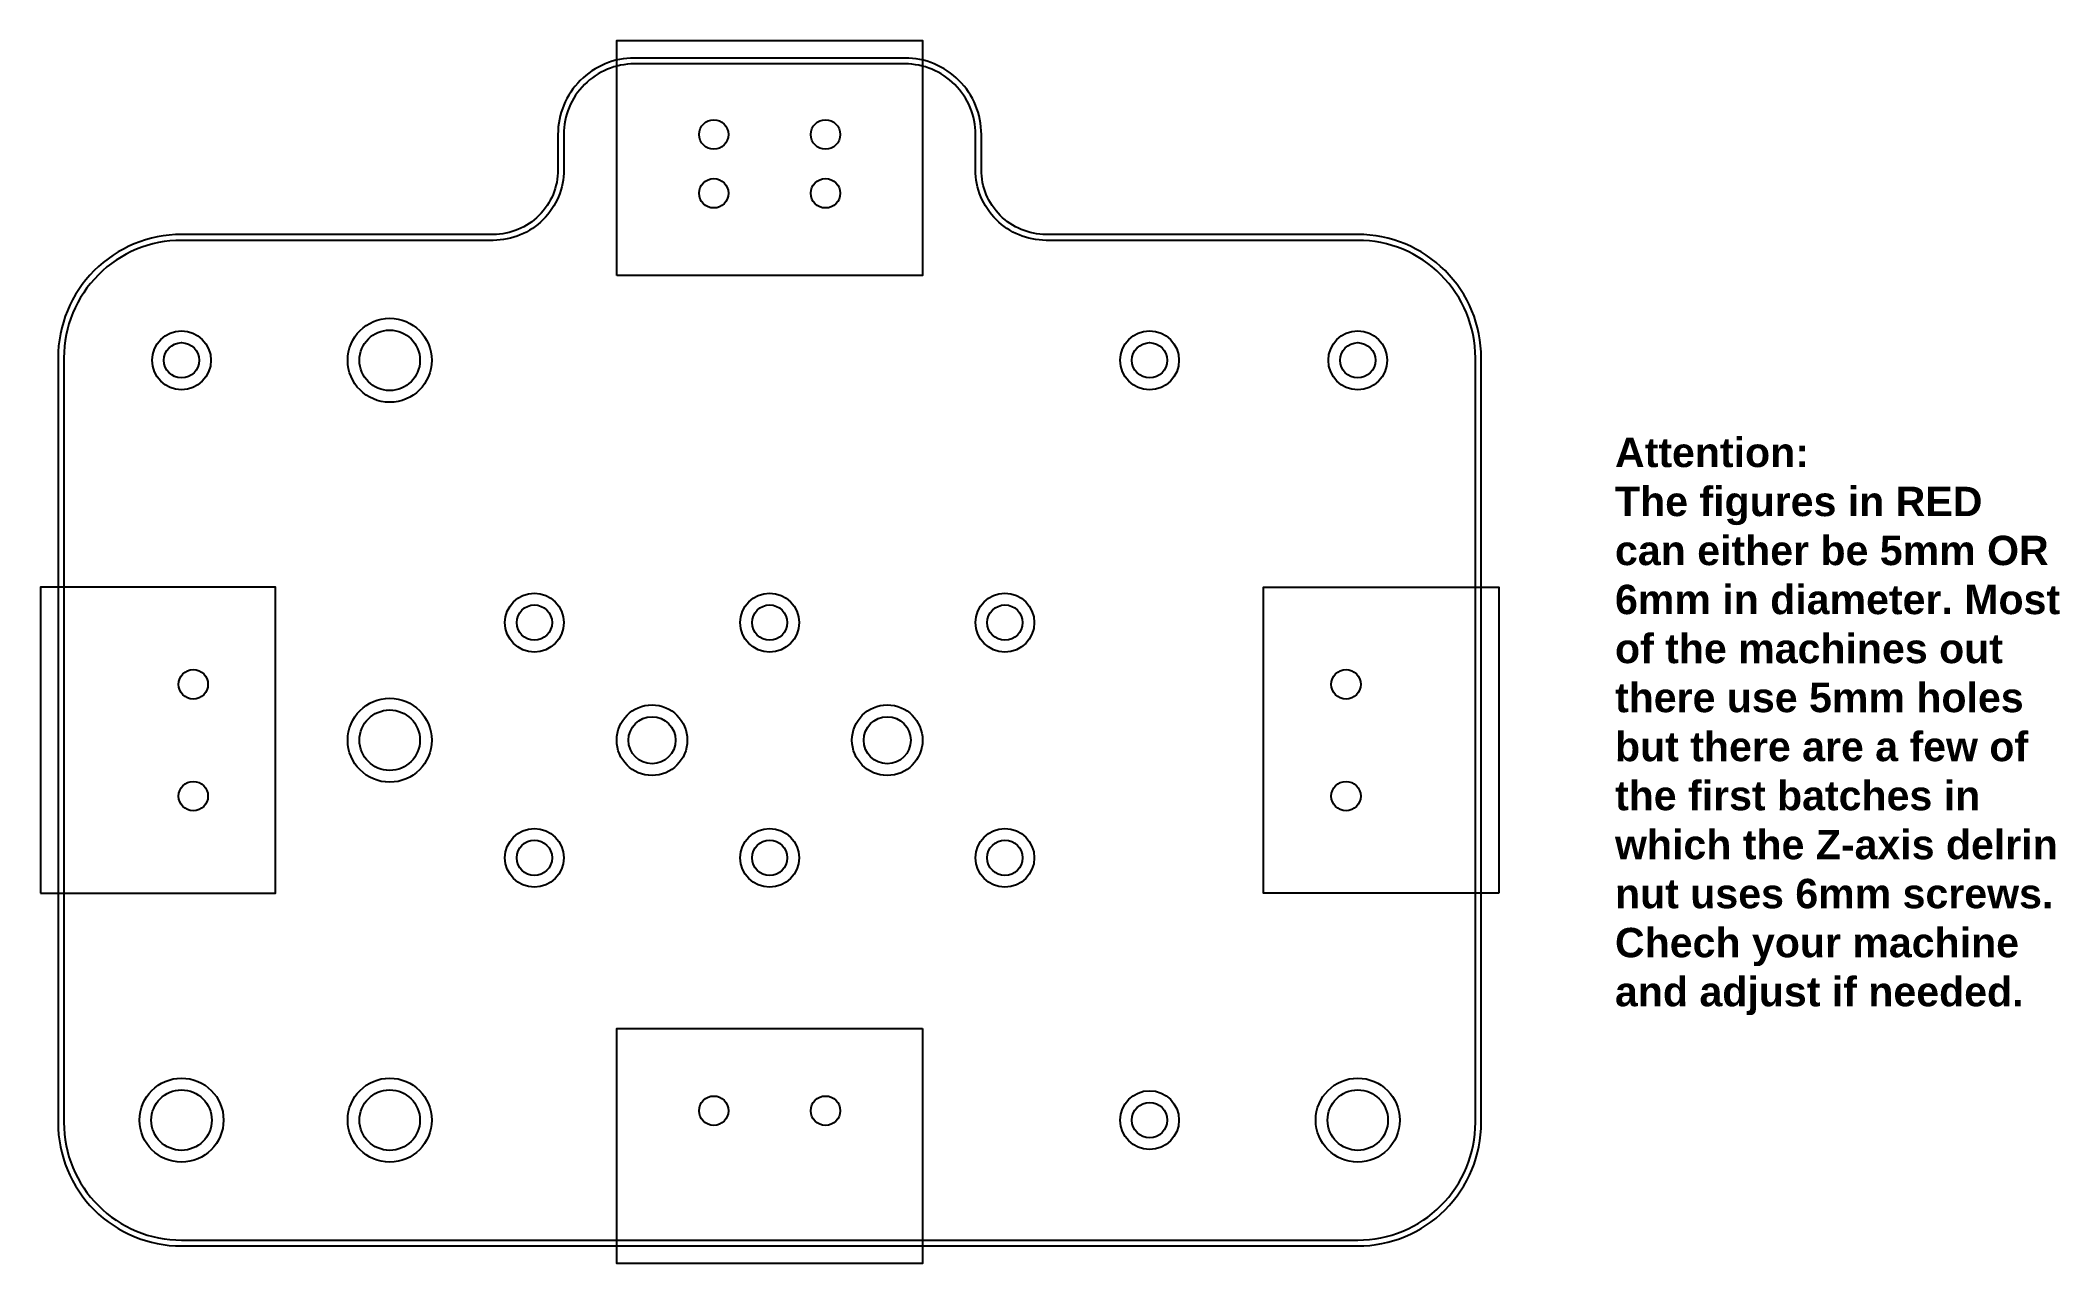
# Model space of a CAD drawing. Extents: x -2 to 170, y -2 to 102.
import ezdxf

# ---------------------------------------------------------------- set-up
doc = ezdxf.new("R2010")
doc.units = 0
doc.layers.get('0').update_dxf_attribs({"linetype": 'CONTINUOUS'})
doc.layers.get('DEFPOINTS').update_dxf_attribs({"linetype": 'CONTINUOUS'})
for name, color, linetype in [('ALERT', 1, 'CONTINUOUS'), ('DESBASTE', 5, 'CONTINUOUS'), ('OFFSET', 3, 'CONTINUOUS')]:
    doc.layers.add(name, color=color, linetype=linetype)
doc.styles.get("Standard").update_dxf_attribs({"font": 'arial.ttf'})

msp = doc.modelspace()

# ---------------------------------------------------------------- linework, layer by layer
msp.add_lwpolyline([(43, 94.5), (43, 91.5, -0.414214), (37, 85.5), (10.5, 85.5, 0.414214), (0.5, 75.5), (0.5, 10.5, 0.414214), (10.5, 0.5), (110.5, 0.5, 0.414214), (120.5, 10.5), (120.5, 75.5, 0.414214), (110.5, 85.5), (84, 85.5, -0.414214), (78, 91.5), (78, 94.5, 0.414214), (72, 100.5), (49, 100.5, 0.414214)], format="xyb", close=True)
for centre, radius in [((55.75, 94.5), 1.25), ((65.25, 94.5), 1.25), ((55.75, 89.5), 1.25), ((65.25, 89.5), 1.25), ((10.5, 75.3), 2.5), ((28.2, 75.3), 3.57), ((92.8, 75.3), 2.5), ((110.5, 75.3), 2.5), ((40.5, 53), 2.5), ((60.5, 53), 2.5), ((80.5, 53), 2.5), ((11.5, 47.75), 1.25), ((109.5, 47.75), 1.25), ((28.2, 43), 3.57), ((11.5, 38.25), 1.25), ((109.5, 38.25), 1.25), ((40.5, 33), 2.5), ((60.5, 33), 2.5), ((80.5, 33), 2.5), ((10.5, 10.7), 3.57), ((28.2, 10.7), 3.57), ((110.5, 10.7), 3.57), ((55.75, 11.5), 1.25), ((65.25, 11.5), 1.25), ((92.8, 10.7), 2.5)]:
    msp.add_circle(centre, radius)
at = {"layer": 'ALERT'}
for centre in [(50.5, 43), (70.5, 43)]:
    msp.add_circle(centre, 3, dxfattribs=at)
at = {"layer": 'DESBASTE'}
for points in [[(47.5, 82.5), (47.5, 102.5), (73.5, 102.5), (73.5, 82.5)], [(-1.5, 30), (18.5, 30), (18.5, 56), (-1.5, 56)], [(122.5, 30), (102.5, 30), (102.5, 56), (122.5, 56)], [(73.5, 18.5), (73.5, -1.5), (47.5, -1.5), (47.5, 18.5)]]:
    msp.add_lwpolyline(points, close=True, dxfattribs=at)
at = {"layer": 'OFFSET'}
msp.add_lwpolyline([(42.5, 94.5), (42.5, 91.5, -0.414214), (37, 86), (10.5, 86, 0.414214), (0, 75.5), (0, 10.5, 0.414214), (10.5, 0), (110.5, 0, 0.414214), (121, 10.5), (121, 75.5, 0.414214), (110.5, 86), (84, 86, -0.414214), (78.5, 91.5), (78.5, 94.5, 0.414214), (72, 101), (49, 101, 0.414214)], format="xyb", close=True, dxfattribs=at)
for centre, radius in [((28.2, 75.3), 2.57), ((10.5, 75.3), 1.5), ((92.8, 75.3), 1.5), ((110.5, 75.3), 1.5), ((40.5, 53), 1.5), ((60.5, 53), 1.5), ((80.5, 53), 1.5), ((28.2, 43), 2.57), ((50.5, 43), 2), ((70.5, 43), 2), ((40.5, 33), 1.5), ((60.5, 33), 1.5), ((80.5, 33), 1.5), ((10.5, 10.7), 2.57), ((28.2, 10.7), 2.57), ((92.8, 10.7), 1.5), ((110.5, 10.7), 2.57)]:
    msp.add_circle(centre, radius, dxfattribs=at)

# ---------------------------------------------------------------- texts
at = {"layer": 'DEFPOINTS', "insert": (132.37, 68.72), "char_height": 2.5, "width": 37.9129, "attachment_point": 1}
msp.add_mtext('{\\fArial|b1|i0|c0|p0;Attention:\\PThe figures in RED can either be 5mm OR 6mm in diameter. Most of the machines out there use 5mm holes but there are a few of the first batches in which the Z-axis delrin nut uses 6mm screws. Chech your machine and adjust if needed.}', dxfattribs=at)

doc.saveas('drawing.dxf')
